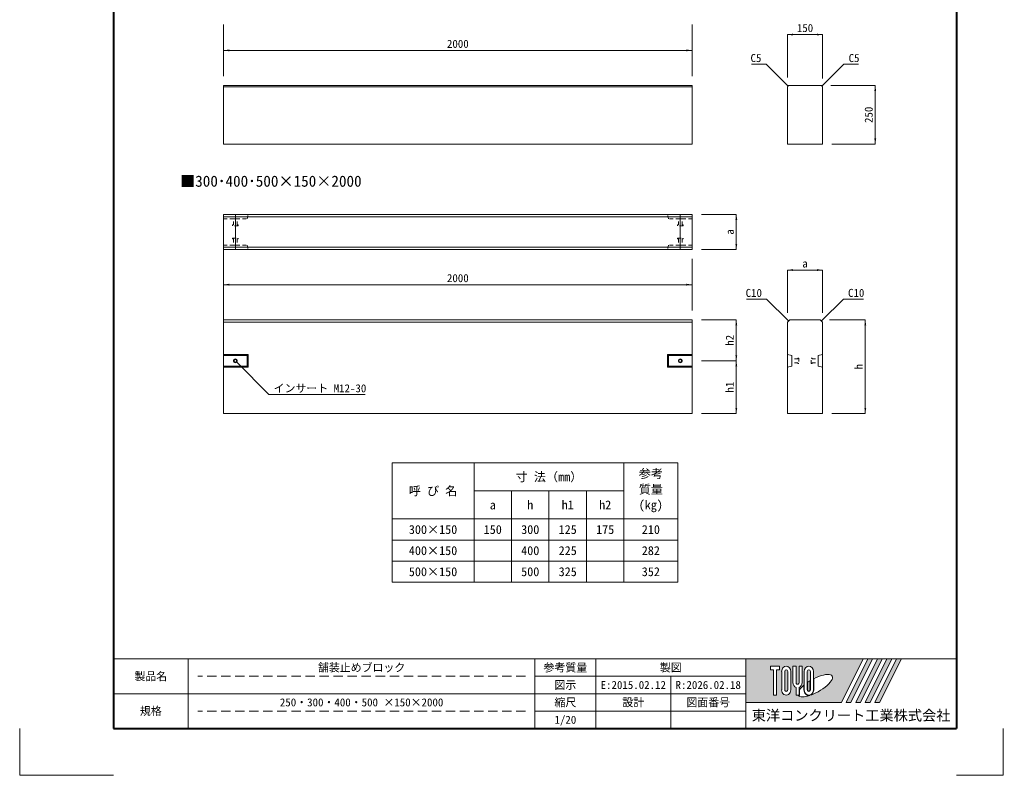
# Model space of a CAD drawing. Units: millimetres at full size, sheet at 1:20. Extents: x 0 to 4200, y 0 to 5940.
# Drawn here: x 0 to 4200, y 0 to 3225 of the extents above; entities that cross this region are included whole.
import ezdxf
from ezdxf.enums import TextEntityAlignment as Align

# ---------------------------------------------------------------- set-up
doc = ezdxf.new("R2010")
doc.units = ezdxf.units.MM
doc.header["$LTSCALE"] = 20
doc.linetypes.add('USER1', pattern=[3, 2, -1])
doc.linetypes.add('USER2', pattern=[1.35, 0.75, -0.6])
for name, color, linetype, lineweight in [('Defpoints_2', 7, 'Continuous', 13), ('インサート', 3, 'USER2', 9), ('作業エリア', 11, 'Continuous', 13), ('図枠', 7, 'Continuous', 5), ('寸法線', 7, 'Continuous', 13), ('寸法表', 7, 'Continuous', 13), ('引出線', 4, 'Continuous', 13), ('本体', 2, 'Continuous', 13), ('補助線', 8, 'Continuous', 13)]:
    doc.layers.add(name, color=color, linetype=linetype, lineweight=lineweight)
doc.styles.add('ＭＳ ゴシック', font='')
doc.styles.get('ＭＳ ゴシック').set_extended_font_data('MS Gothic')

# ---------------------------------------------------------------- blocks, each defined once
blk = doc.blocks.new('filled_arrow')
at = {"color": 0, "linetype": 'Continuous', "lineweight": -2}
blk.add_solid([(7.5, 1.25), (0, 0), (7.5, -1.25)], dxfattribs=at)

msp = doc.modelspace()

# ---------------------------------------------------------------- hatches: boundary and pattern name
at = {"layer": '図枠'}
h = msp.add_hatch(color=256, dxfattribs=at)
h.paths.add_polyline_path([(3100, 497), (3100, 311.38), (3508.38, 311.38), (3601.19, 497)])
edge = h.paths.add_edge_path(flags=16)
edge.add_ellipse((3396.5, 382.73), major_axis=(72.73, 40.71), ratio=0.3471473, start_angle=-144.31122, end_angle=72.1899, ccw=False)
edge.add_ellipse((3369.57, 365.16), major_axis=(0, 24.75), ratio=0.8463542, start_angle=-160.70346, end_angle=-90)
edge.add_line((3390.52, 365.16), (3390.52, 412.34))
edge = h.paths.add_edge_path(flags=16)
edge.add_ellipse((3369.57, 443.22), major_axis=(0, 22.85), ratio=0.8463541, start_angle=-90, end_angle=90, ccw=False)
edge.add_line((3388.91, 443.22), (3388.91, 365.16))
edge.add_ellipse((3369.57, 365.16), major_axis=(0, 22.85), ratio=0.8463541, start_angle=90, end_angle=-90, ccw=False)
edge.add_line((3350.24, 365.16), (3350.24, 443.22))
edge = h.paths.add_edge_path(flags=16)
edge.add_line((3376.02, 443.22), (3376.02, 365.16))
edge.add_ellipse((3369.57, 365.16), major_axis=(0, 7.62), ratio=0.8463541, start_angle=90, end_angle=-90, ccw=False)
edge.add_line((3363.13, 365.16), (3363.13, 443.22))
edge.add_ellipse((3369.57, 443.22), major_axis=(0, 7.62), ratio=0.8463541, start_angle=-90, end_angle=90, ccw=False)
edge = h.paths.add_edge_path(flags=16)
edge.add_line((3374.41, 403.32), (3374.41, 365.16))
edge.add_ellipse((3369.57, 365.16), major_axis=(0, 5.71), ratio=0.8463542, start_angle=90, end_angle=-90, ccw=False)
edge.add_line((3364.74, 365.16), (3364.74, 397.07))
edge.add_ellipse((3396.5, 382.73), major_axis=(72.73, 40.71), ratio=0.3471473, start_angle=107.79174, end_angle=126.47132, ccw=False)
edge = h.paths.add_edge_path(flags=16)
edge.add_line((3340.57, 466.06), (3340.57, 396.1))
edge.add_ellipse((3321.23, 396.1), major_axis=(0, 22.85), ratio=0.8463541, start_angle=-163.34117, end_angle=-90, ccw=False)
edge.add_line((3327.68, 374.56), (3327.68, 342.31))
edge.add_line((3327.68, 342.31), (3314.79, 342.31))
edge.add_line((3314.79, 342.31), (3314.79, 374.56))
edge.add_ellipse((3321.23, 396.1), major_axis=(0, 22.85), ratio=0.8463541, start_angle=90, end_angle=163.34117, ccw=False)
edge.add_line((3301.9, 396.1), (3301.9, 466.06))
edge.add_line((3301.9, 466.06), (3314.79, 466.06))
edge.add_line((3314.79, 466.06), (3314.79, 396.1))
edge.add_ellipse((3321.23, 396.1), major_axis=(0, 7.62), ratio=0.8463541, start_angle=90, end_angle=-90)
edge.add_line((3327.68, 396.1), (3327.68, 466.06))
edge.add_line((3327.68, 466.06), (3340.57, 466.06))
edge = h.paths.add_edge_path(flags=16)
edge.add_line((3348.62, 384.86), (3348.62, 365.16))
edge.add_ellipse((3369.57, 365.16), major_axis=(0, 24.75), ratio=0.8463542, start_angle=90, end_angle=-171.54427)
edge.add_ellipse((3396.5, 382.73), major_axis=(72.73, 40.71), ratio=0.3471473, start_angle=-178.64954, end_angle=-148.29244, ccw=False)
edge.add_line((3324.9, 340.41), (3329.29, 340.41))
edge.add_line((3329.29, 340.41), (3329.29, 364.54))
edge.add_ellipse((3396.5, 382.73), major_axis=(72.73, 40.71), ratio=0.3471473, start_angle=148.21912, end_angle=165.90812, ccw=False)
edge = h.paths.add_edge_path(flags=16)
edge.add_ellipse((3272.89, 443.22), major_axis=(0, 22.85), ratio=0.8463541, start_angle=-90, end_angle=90, ccw=False)
edge.add_line((3292.23, 443.22), (3292.23, 365.16))
edge.add_ellipse((3272.89, 365.16), major_axis=(0, 22.85), ratio=0.8463541, start_angle=90, end_angle=-90, ccw=False)
edge.add_line((3253.56, 365.16), (3253.56, 443.22))
edge = h.paths.add_edge_path(flags=16)
edge.add_line((3279.34, 443.22), (3279.34, 365.16))
edge.add_ellipse((3272.89, 365.16), major_axis=(0, 7.62), ratio=0.8463541, start_angle=90, end_angle=-90, ccw=False)
edge.add_line((3266.45, 365.16), (3266.45, 443.22))
edge.add_ellipse((3272.89, 443.22), major_axis=(0, 7.62), ratio=0.8463541, start_angle=-90, end_angle=90, ccw=False)
h.paths.add_polyline_path([(3243.89, 466.06), (3243.89, 450.83), (3231, 450.83), (3231, 342.31), (3218.11, 342.31), (3218.11, 450.83), (3205.22, 450.83), (3205.22, 466.06)], flags=16)
for points in [[(3528.79, 311.38), (3549.21, 311.38), (3642.03, 497), (3621.61, 497)], [(3682.86, 497), (3662.44, 497), (3569.63, 311.38), (3590.05, 311.38)], [(3723.7, 497), (3703.28, 497), (3610.47, 311.38), (3630.89, 311.38)], [(3764.54, 497), (3744.12, 497), (3651.31, 311.38), (3671.72, 311.38)]]:
    msp.add_hatch(color=256, dxfattribs=at).paths.add_polyline_path(points)

# ---------------------------------------------------------------- linework, layer by layer
at = {"layer": 'Defpoints_2', "color": 8, "lineweight": 0}
for p, q in [((1940, 1004.06), (2100, 1004.06)), ((2420, 1004.06), (2580, 1004.06)), ((1940, 914.06), (2100, 914.06)), ((2420, 914.06), (2580, 914.06))]:
    msp.add_line(p, q, dxfattribs=at)
at = {"layer": 'Defpoints_2'}
for p, q in [((0, 200), (0, 0)), ((4200, 200), (4200, 0)), ((400, 0), (0, 0)), ((4000, 0), (4200, 0))]:
    msp.add_line(p, q, dxfattribs=at)
at = {"layer": 'インサート'}
for p, q in [((912.59, 2349.12), (912.59, 2375.12)), ((929.09, 2375.12), (912.59, 2375.12)), ((929.09, 2349.12), (929.09, 2375.12)), ((2812.59, 2349.12), (2812.59, 2375.12)), ((2829.09, 2375.12), (2812.59, 2375.12)), ((2829.09, 2349.12), (2829.09, 2375.12)), ((912.59, 2349.12), (908.84, 2349.12)), ((908.84, 2349.12), (908.84, 2345.12)), ((932.84, 2345.12), (908.84, 2345.12)), ((932.84, 2349.12), (929.09, 2349.12)), ((932.84, 2349.12), (932.84, 2345.12)), ((2812.59, 2349.12), (2808.84, 2349.12)), ((2808.84, 2349.12), (2808.84, 2345.12)), ((2832.84, 2345.12), (2808.84, 2345.12)), ((2832.84, 2349.12), (2829.09, 2349.12)), ((2832.84, 2349.12), (2832.84, 2345.12)), ((908.84, 2293.12), (932.84, 2293.12)), ((908.84, 2289.12), (908.84, 2293.12)), ((908.84, 2289.12), (912.59, 2289.12)), ((912.59, 2289.12), (912.59, 2263.12)), ((929.09, 2289.12), (929.09, 2263.12)), ((929.09, 2289.12), (932.84, 2289.12)), ((932.84, 2289.12), (932.84, 2293.12)), ((2808.84, 2293.12), (2832.84, 2293.12)), ((2808.84, 2289.12), (2808.84, 2293.12)), ((2808.84, 2289.12), (2812.59, 2289.12)), ((2812.59, 2289.12), (2812.59, 2263.12)), ((2829.09, 2289.12), (2829.09, 2263.12)), ((2829.09, 2289.12), (2832.84, 2289.12)), ((2832.84, 2289.12), (2832.84, 2293.12)), ((912.59, 2263.12), (929.09, 2263.12)), ((2812.59, 2263.12), (2829.09, 2263.12)), ((3323.2, 1777.37), (3297.2, 1777.37)), ((3297.2, 1777.37), (3297.2, 1760.87)), ((3323.2, 1781.12), (3323.2, 1777.37)), ((3323.2, 1781.12), (3327.2, 1781.12)), ((3327.2, 1781.12), (3327.2, 1757.12)), ((3379.2, 1757.12), (3379.2, 1781.12)), ((3383.2, 1781.12), (3379.2, 1781.12)), ((3383.2, 1777.37), (3383.2, 1781.12)), ((3383.2, 1777.37), (3409.2, 1777.37)), ((3409.2, 1760.87), (3409.2, 1777.37)), ((3323.2, 1760.87), (3297.2, 1760.87)), ((3323.2, 1760.87), (3323.2, 1757.12)), ((3323.2, 1757.12), (3327.2, 1757.12)), ((3383.2, 1757.12), (3379.2, 1757.12)), ((3383.2, 1760.87), (3409.2, 1760.87)), ((3383.2, 1757.12), (3383.2, 1760.87))]:
    msp.add_line(p, q, dxfattribs=at)
at = {"layer": 'インサート', "linetype": 'Continuous'}
for centre, radius in [((920.84, 1769.12), 8.25), ((920.84, 1769.12), 6), ((2820.84, 1769.12), 8.25), ((2820.84, 1769.12), 6)]:
    msp.add_circle(centre, radius, dxfattribs=at)
at = {"layer": '作業エリア'}
for p, q in [((920.84, 2244.12), (920.84, 2394.12)), ((2820.84, 2244.12), (2820.84, 2394.12))]:
    msp.add_line(p, q, dxfattribs=at)
at = {"layer": '図枠', "lineweight": 40}
for p, q in [((400, 5740), (400, 200)), ((4000, 5740), (4000, 200)), ((400, 200), (4000, 200))]:
    msp.add_line(p, q, dxfattribs=at)
at = {"layer": '図枠', "lineweight": 13}
for p, q in [((4000, 497), (400, 497)), ((720, 200), (720, 497)), ((2200, 200), (2200, 497)), ((2460, 200), (2460, 497)), ((3100, 200), (3100, 497)), ((3100, 422.75), (2200, 422.75)), ((2780, 200), (2780, 422.75)), ((3100, 348.5), (400, 348.5)), ((3100, 274.25), (2200, 274.25))]:
    msp.add_line(p, q, dxfattribs=at)
at = {"layer": '図枠'}
for p, q in [((3100, 497), (3601.19, 497)), ((3205.22, 466.06), (3205.22, 450.83)), ((3205.22, 466.06), (3243.89, 466.06)), ((3243.89, 466.06), (3243.89, 450.83)), ((3301.9, 466.06), (3314.79, 466.06)), ((3301.9, 396.1), (3301.9, 466.06)), ((3314.79, 466.06), (3314.79, 396.1)), ((3327.68, 466.06), (3340.57, 466.06)), ((3327.68, 396.1), (3327.68, 466.06)), ((3340.57, 466.06), (3340.57, 396.1)), ((3601.19, 497), (3508.38, 311.38)), ((3621.61, 497), (3528.79, 311.38)), ((3642.03, 497), (3549.21, 311.38)), ((3662.44, 497), (3569.63, 311.38)), ((3682.86, 497), (3590.05, 311.38)), ((3703.28, 497), (3610.47, 311.38)), ((3621.61, 497), (3642.03, 497)), ((3723.7, 497), (3630.89, 311.38)), ((3744.12, 497), (3651.31, 311.38)), ((3662.44, 497), (3682.86, 497)), ((3764.54, 497), (3671.72, 311.38)), ((3703.28, 497), (3723.7, 497)), ((3744.12, 497), (3764.54, 497)), ((3218.11, 450.83), (3205.22, 450.83)), ((3218.11, 450.83), (3218.11, 342.31)), ((3231, 450.83), (3231, 342.31)), ((3243.89, 450.83), (3231, 450.83)), ((3253.56, 443.22), (3253.56, 365.16)), ((3266.45, 365.16), (3266.45, 443.22)), ((3279.34, 443.22), (3279.34, 365.16)), ((3292.23, 365.16), (3292.23, 443.22)), ((3350.24, 443.22), (3350.24, 365.16)), ((3363.13, 365.16), (3363.13, 443.22)), ((3376.02, 443.22), (3376.02, 365.16)), ((3388.91, 365.16), (3388.91, 443.22)), ((3348.62, 384.86), (3348.62, 365.16)), ((3364.74, 365.16), (3364.74, 397.07)), ((3374.41, 403.32), (3374.41, 365.16)), ((3390.52, 365.16), (3390.52, 412.34)), ((3231, 342.31), (3218.11, 342.31)), ((3314.79, 374.56), (3314.79, 342.31)), ((3327.68, 342.31), (3314.79, 342.31)), ((3324.9, 340.41), (3329.29, 340.41)), ((3327.68, 374.56), (3327.68, 342.31)), ((3329.29, 364.54), (3329.29, 340.41)), ((3100, 311.38), (3508.38, 311.38)), ((3528.79, 311.38), (3549.21, 311.38)), ((3569.63, 311.38), (3590.05, 311.38)), ((3610.47, 311.38), (3630.89, 311.38)), ((3651.31, 311.38), (3671.72, 311.38))]:
    msp.add_line(p, q, dxfattribs=at)
at = {"layer": '図枠', "linetype": 'USER1', "lineweight": 9}
for p, q in [((2160, 422.75), (760, 422.75)), ((2160, 274.25), (760, 274.25))]:
    msp.add_line(p, q, dxfattribs=at)
at = {"layer": '図枠'}
for centre, major_axis, ratio, start_param, end_param in [((3272.89, 443.22), (0, 22.85), 0.846354, 4.712389, 7.8539816), ((3369.57, 443.22), (0, 22.85), 0.846354, 4.712389, 7.8539816), ((3272.89, 443.22), (0, 7.62), 0.846354, 4.712389, 7.8539816), ((3369.57, 443.22), (0, 7.62), 0.846354, 4.712389, 7.8539816), ((3396.5, 382.73), (72.73, 40.71), 0.347147, 4.2621853, 7.7429163), ((3321.23, 396.1), (0, 22.85), 0.846354, 1.5707963, 2.8017557), ((3321.23, 396.1), (0, 7.62), 0.846354, 1.5707963, 4.712389), ((3321.23, 396.1), (0, 22.85), 0.846354, 3.4814296, 4.712389), ((3396.5, 382.73), (72.73, 40.71), 0.347147, 2.0815197, 2.5155126), ((3396.5, 382.73), (72.73, 40.71), 0.347147, 1.6817405, 1.8219833), ((3272.89, 365.16), (0, 22.85), 0.846354, 1.5707963, 4.712389), ((3272.89, 365.16), (0, 7.62), 0.846354, 1.5707963, 4.712389), ((3396.5, 382.73), (72.73, 40.71), 0.347147, 3.2093975, 4.2004451), ((3369.57, 365.16), (0, 24.75), 0.846354, 1.5707963, 3.3154679), ((3369.57, 365.16), (0, 22.85), 0.846354, 1.5707963, 4.712389), ((3369.57, 365.16), (0, 7.62), 0.846354, 1.5707963, 4.712389), ((3369.57, 365.16), (0, 5.71), 0.846354, 1.5707963, 4.712389), ((3369.57, 365.16), (0, 24.75), 0.846354, 3.5338438, 4.712389)]:
    msp.add_ellipse(centre, major_axis=major_axis, ratio=ratio, start_param=start_param, end_param=end_param, dxfattribs=at)
at = {"layer": '寸法線'}
for p, q in [((870.84, 3204.12), (870.84, 3094.12)), ((2870.84, 3204.12), (2870.84, 3094.12)), ((3278.2, 3161.6), (3428.2, 3161.6)), ((3278.2, 2979.12), (3278.2, 3161.6)), ((3428.2, 2974.12), (3428.2, 3161.6)), ((870.84, 3094.12), (2870.84, 3094.12)), ((870.84, 2984.12), (870.84, 3094.12)), ((870.84, 3094.12), (2870.84, 3094.12)), ((2870.84, 2984.12), (2870.84, 3094.12)), ((3463.2, 2944.12), (3653.07, 2944.12)), ((3653.07, 2694.12), (3653.07, 2944.12)), ((3468.2, 2694.12), (3653.07, 2694.12)), ((2910.84, 2394.12), (3059.93, 2394.12)), ((3059.93, 2244.12), (3059.93, 2394.12)), ((2910.84, 2244.12), (3059.93, 2244.12)), ((870.84, 2204.12), (870.84, 2094.12)), ((2870.84, 2204.12), (2870.84, 2094.12)), ((3278.2, 2156.6), (3428.2, 2156.6)), ((3278.2, 1974.12), (3278.2, 2156.6)), ((3428.2, 1974.12), (3428.2, 2156.6)), ((870.84, 2094.12), (2870.84, 2094.12)), ((870.84, 1984.12), (870.84, 2094.12)), ((870.84, 2094.12), (2870.84, 2094.12)), ((2870.84, 1984.12), (2870.84, 2094.12)), ((2910.84, 1944.12), (3059.93, 1944.12)), ((3059.93, 1769.12), (3059.93, 1944.12)), ((3458.2, 1944.12), (3610.68, 1944.12)), ((3610.68, 1544.12), (3610.68, 1944.12)), ((2910.84, 1769.12), (3059.93, 1769.12)), ((2910.84, 1769.12), (3059.93, 1769.12)), ((3059.93, 1544.12), (3059.93, 1769.12)), ((2910.84, 1544.12), (3059.93, 1544.12)), ((3468.2, 1544.12), (3610.68, 1544.12))]:
    msp.add_line(p, q, dxfattribs=at)
at = {"layer": '寸法表'}
for p, q in [((1590, 1334.06), (2810, 1334.06)), ((1590, 1334.06), (1590, 824.06)), ((1940, 1334.06), (1940, 824.06)), ((2580, 1334.06), (2580, 824.06)), ((2810, 1334.06), (2810, 824.06)), ((1940, 1214.06), (2580, 1214.06)), ((2100, 1214.06), (2100, 824.06)), ((2260, 1214.06), (2260, 824.06)), ((2420, 1214.06), (2420, 824.06)), ((1590, 1094.06), (2810, 1094.06)), ((1590, 1004.06), (1940, 1004.06)), ((2100, 1004.06), (2420, 1004.06)), ((2580, 1004.06), (2810, 1004.06)), ((1590, 914.06), (1940, 914.06)), ((2100, 914.06), (2420, 914.06)), ((2580, 914.06), (2810, 914.06)), ((1590, 824.06), (2810, 824.06))]:
    msp.add_line(p, q, dxfattribs=at)
at = {"layer": '引出線'}
for points in [[(3280.7, 2941.62), (3186.98, 3035.34), (3124.76, 3035.34)], [(3425.7, 2941.62), (3519.41, 3035.34), (3581.63, 3035.34)], [(3283.2, 1939.12), (3189.48, 2032.84), (3102.96, 2032.84)], [(3423.2, 1939.12), (3516.91, 2032.84), (3603.43, 2032.84)], [(926.68, 1763.29), (1064.24, 1625.73), (1475.49, 1625.73)]]:
    msp.add_lwpolyline(points, dxfattribs=at)
at = {"layer": '本体'}
for p, q in [((2870.84, 2944.12), (870.84, 2944.12)), ((870.84, 2944.12), (870.84, 2694.12)), ((2870.84, 2694.12), (2870.84, 2944.12)), ((3278.2, 2939.12), (3283.2, 2944.12)), ((3423.2, 2944.12), (3283.2, 2944.12)), ((3423.2, 2944.12), (3428.2, 2939.12)), ((3278.2, 2939.12), (3278.2, 2694.12)), ((3428.2, 2694.12), (3428.2, 2939.12)), ((870.84, 2694.12), (2870.84, 2694.12)), ((3278.2, 2694.12), (3428.2, 2694.12)), ((870.84, 2244.12), (870.84, 2394.12)), ((870.84, 2394.12), (2870.84, 2394.12)), ((2870.84, 2244.12), (2870.84, 2394.12)), ((870.84, 2244.12), (2870.84, 2244.12)), ((2870.84, 1944.12), (870.84, 1944.12)), ((870.84, 1944.12), (870.84, 1544.12)), ((2870.84, 1544.12), (2870.84, 1944.12)), ((3278.2, 1934.12), (3288.2, 1944.12)), ((3278.2, 1934.12), (3278.2, 1544.12)), ((3418.2, 1944.12), (3288.2, 1944.12)), ((3428.2, 1544.12), (3428.2, 1934.12)), ((870.84, 1544.12), (2870.84, 1544.12)), ((3278.2, 1544.12), (3428.2, 1544.12))]:
    msp.add_line(p, q, dxfattribs=at)
at = {"layer": '本体', "lineweight": 9}
for p, q in [((2870.84, 2939.12), (870.84, 2939.12)), ((2870.84, 1934.12), (870.84, 1934.12)), ((975.84, 1796.62), (870.84, 1796.62)), ((970.84, 1791.62), (870.84, 1791.62)), ((975.84, 1796.62), (970.84, 1791.62)), ((970.84, 1791.62), (970.84, 1746.62)), ((975.84, 1796.62), (975.84, 1741.62)), ((2765.84, 1796.62), (2765.84, 1741.62)), ((2765.84, 1796.62), (2770.84, 1791.62)), ((2765.84, 1796.62), (2870.84, 1796.62)), ((2770.84, 1791.62), (2770.84, 1746.62)), ((2770.84, 1791.62), (2870.84, 1791.62)), ((3278.2, 1796.62), (3297.2, 1791.62)), ((3297.2, 1746.62), (3297.2, 1791.62)), ((3428.2, 1796.62), (3409.2, 1791.62)), ((3409.2, 1746.62), (3409.2, 1791.62)), ((970.84, 1746.62), (870.84, 1746.62)), ((975.84, 1741.62), (870.84, 1741.62)), ((970.84, 1746.62), (975.84, 1741.62)), ((2770.84, 1746.62), (2765.84, 1741.62)), ((2765.84, 1741.62), (2870.84, 1741.62)), ((2770.84, 1746.62), (2870.84, 1746.62)), ((3297.2, 1746.62), (3278.2, 1741.62)), ((3409.2, 1746.62), (3428.2, 1741.62))]:
    msp.add_line(p, q, dxfattribs=at)
at = {"layer": '本体', "linetype": 'USER2', "lineweight": 9}
for p, q in [((970.84, 2375.12), (975.84, 2394.12)), ((2770.84, 2375.12), (2765.84, 2394.12)), ((870.84, 2375.12), (970.84, 2375.12)), ((2870.84, 2375.12), (2770.84, 2375.12)), ((870.84, 2263.12), (970.84, 2263.12)), ((970.84, 2263.12), (975.84, 2244.12)), ((2770.84, 2263.12), (2765.84, 2244.12)), ((2870.84, 2263.12), (2770.84, 2263.12))]:
    msp.add_line(p, q, dxfattribs=at)
at = {"layer": '本体', "lineweight": 5}
for p, q in [((2870.84, 2383.8), (870.84, 2383.8)), ((2870.84, 2253.8), (870.84, 2253.8))]:
    msp.add_line(p, q, dxfattribs=at)
at = {"layer": '本体', "lineweight": 20}
msp.add_line((3418.2, 1944.12), (3428.2, 1934.12), dxfattribs=at)
at = {"layer": '補助線'}
msp.add_line((870.84, 1944.12), (870.84, 2244.12), dxfattribs=at)

# ---------------------------------------------------------------- block references
at = {"layer": '寸法線', "xscale": 3.2, "yscale": 3.2}
for p in [(3278.2, 3161.6), (870.84, 3094.12), (870.84, 3094.12), (3278.2, 2156.6), (870.84, 2094.12), (870.84, 2094.12)]:
    msp.add_blockref('filled_arrow', p, dxfattribs=at)
for p, rotation in [((3428.2, 3161.6), 180), ((2870.84, 3094.12), 180), ((2870.84, 3094.12), 180), ((3653.07, 2944.12), 270), ((3653.07, 2694.12), 90), ((3059.93, 2394.12), 270), ((3059.93, 2244.12), 90), ((3428.2, 2156.6), 180), ((2870.84, 2094.12), 180), ((2870.84, 2094.12), 180), ((3059.93, 1944.12), 270), ((3610.68, 1944.12), 270), ((3059.93, 1769.12), 90), ((3059.93, 1769.12), 270), ((3059.93, 1544.12), 90), ((3610.68, 1544.12), 90)]:
    msp.add_blockref('filled_arrow', p, dxfattribs=dict(at, rotation=rotation))
at = {"layer": '引出線', "xscale": 0.16, "yscale": 0.16}
for p, rotation in [((3280.7, 2941.62), 135), ((3425.7, 2941.62), 45), ((3283.2, 1939.12), 135), ((3423.2, 1939.12), 45), ((926.68, 1763.29), 315)]:
    msp.add_blockref('filled_arrow', p, dxfattribs=dict(at, rotation=rotation))

# ---------------------------------------------------------------- texts
at = {"layer": '図枠', "style": 'ＭＳ ゴシック'}
msp.add_text('\u3000■300･400･500×150×2000', height=47.47, dxfattribs=at).set_placement((620, 2535.93), align=Align.MIDDLE_LEFT)
for s, height, p in [('舗装止めブロック', 34.18, (1460, 459.88)), ('参考質量', 34.18, (2330, 459.88)), ('製図', 34.18, (2780, 459.88)), ('製品名', 34.18, (560, 422.75)), ('図示', 34.18, (2330, 385.62)), ('E:2015.02.12', 34.18, (2620, 385.62)), ('R:2026.02.18', 34.18, (2940, 385.62)), ('規格', 34.18, (560, 274.25)), ('250・300・400・500 ×150×2000', 34.18, (1460, 311.38)), ('縮尺', 34.18, (2330, 311.38)), ('設計', 34.18, (2620, 311.38)), ('図面番号', 34.18, (2940, 311.38)), ('1/20', 34.18, (2330, 237.12)), ('東洋コンクリート工業株式会社', 44.43, (3550, 255.69))]:
    msp.add_text(s, height=height, dxfattribs=at).set_placement(p, align=Align.MIDDLE_CENTER)
at = {"layer": '寸法線', "style": 'ＭＳ ゴシック'}
for s, p in [('150', (3353.2, 3189.6)), ('2000', (1870.84, 3122.12)), ('2000', (1870.84, 3122.12)), ('a', (3353.2, 2184.6)), ('2000', (1870.84, 2122.12)), ('2000', (1870.84, 2122.12))]:
    msp.add_text(s, height=34.18, dxfattribs=at).set_placement(p, align=Align.MIDDLE_CENTER)
for s, p in [('250', (3625.07, 2819.12)), ('a', (3031.93, 2319.12)), ('h2', (3031.93, 1856.62)), ('h', (3582.68, 1744.12)), ('h1', (3031.93, 1656.62))]:
    msp.add_text(s, height=34.18, rotation=90, dxfattribs=at).set_placement(p, align=Align.MIDDLE_CENTER)
at = {"layer": '寸法表', "style": 'ＭＳ ゴシック'}
for s, p in [('参考', (2643.2, 1306.63)), ('質量', (2643.2, 1239.96)), ('(kg)', (2643.2, 1173.29))]:
    msp.add_text(s, height=37.98, dxfattribs=at).set_placement(p, align=Align.TOP_LEFT)
for s, p in [('寸 法（mm）', (2260, 1274.06)), ('呼 び 名', (1765, 1214.06)), ('a', (2020, 1154.06)), ('h', (2180, 1154.06)), ('h1', (2340, 1154.06)), ('h2', (2500, 1154.06)), ('300×150', (1765, 1049.06)), ('150', (2020, 1049.06)), ('300', (2180, 1049.06)), ('125', (2340, 1049.06)), ('175', (2500, 1049.06)), ('210', (2695, 1049.06)), ('400×150', (1765, 959.06)), ('400', (2180, 959.06)), ('225', (2340, 959.06)), ('282', (2695, 959.06)), ('500×150', (1765, 869.06)), ('500', (2180, 869.06)), ('325', (2340, 869.06)), ('352', (2695, 869.06))]:
    msp.add_text(s, height=37.98, dxfattribs=at).set_placement(p, align=Align.MIDDLE_CENTER)
at = {"layer": '引出線', "style": 'ＭＳ ゴシック'}
for s, p in [('C5', (3166.98, 3078.54)), ('C10', (3169.48, 2076.04))]:
    msp.add_text(s, height=34.18, dxfattribs=at).set_placement(p, align=Align.TOP_RIGHT)
for s, p in [('C5', (3539.41, 3078.54)), ('C10', (3536.91, 2076.04)), ('インサート M12-30', (1084.24, 1668.93))]:
    msp.add_text(s, height=34.18, dxfattribs=at).set_placement(p, align=Align.TOP_LEFT)

doc.saveas('drawing.dxf')
